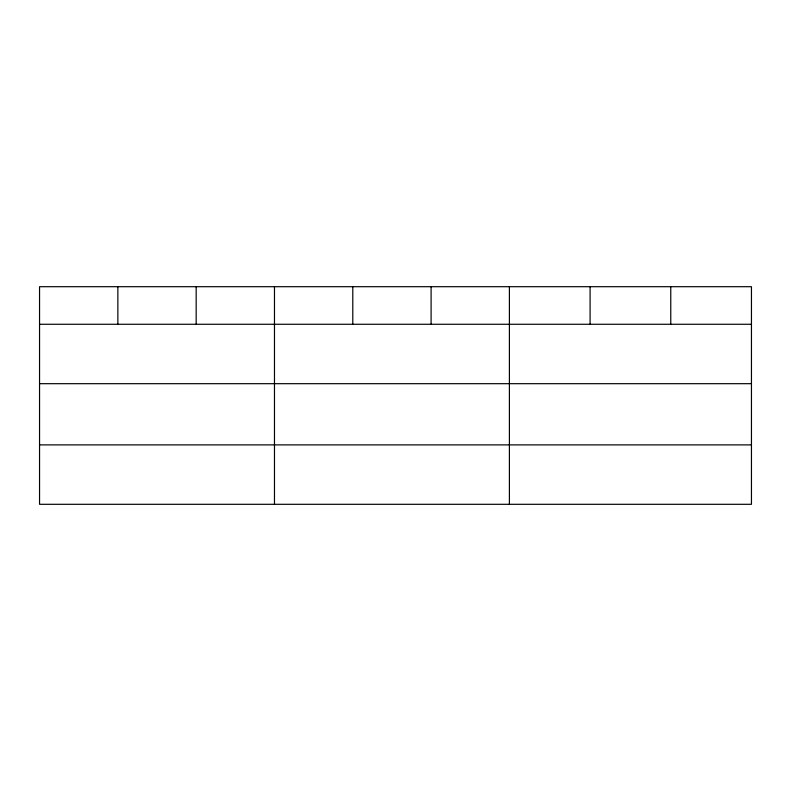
<?xml version="1.0" encoding="UTF-8"?>
<svg xmlns="http://www.w3.org/2000/svg" width="791" height="791" viewBox="0 0 791 791"><rect width="100%" height="100%" fill="white"/><g stroke="black" fill="none" stroke-linecap="round" stroke-linejoin="round"><path stroke-width="1.19" d="M751.45 383.684L751.45 286.698L39.55 286.698L39.55 504.302L751.45 504.302L751.45 383.684L39.55 383.684M39.55 324.27L751.45 324.27M39.55 444.888L751.45 444.888M670.768 286.698L670.768 324.27M590.086 286.698L590.086 324.27M509.404 286.698L509.404 504.302M431.095 286.698L431.095 324.27M352.786 286.698L352.786 324.27M274.477 286.698L274.477 504.302M196.168 286.698L196.168 324.27M117.859 286.698L117.859 324.27"/></g></svg>
